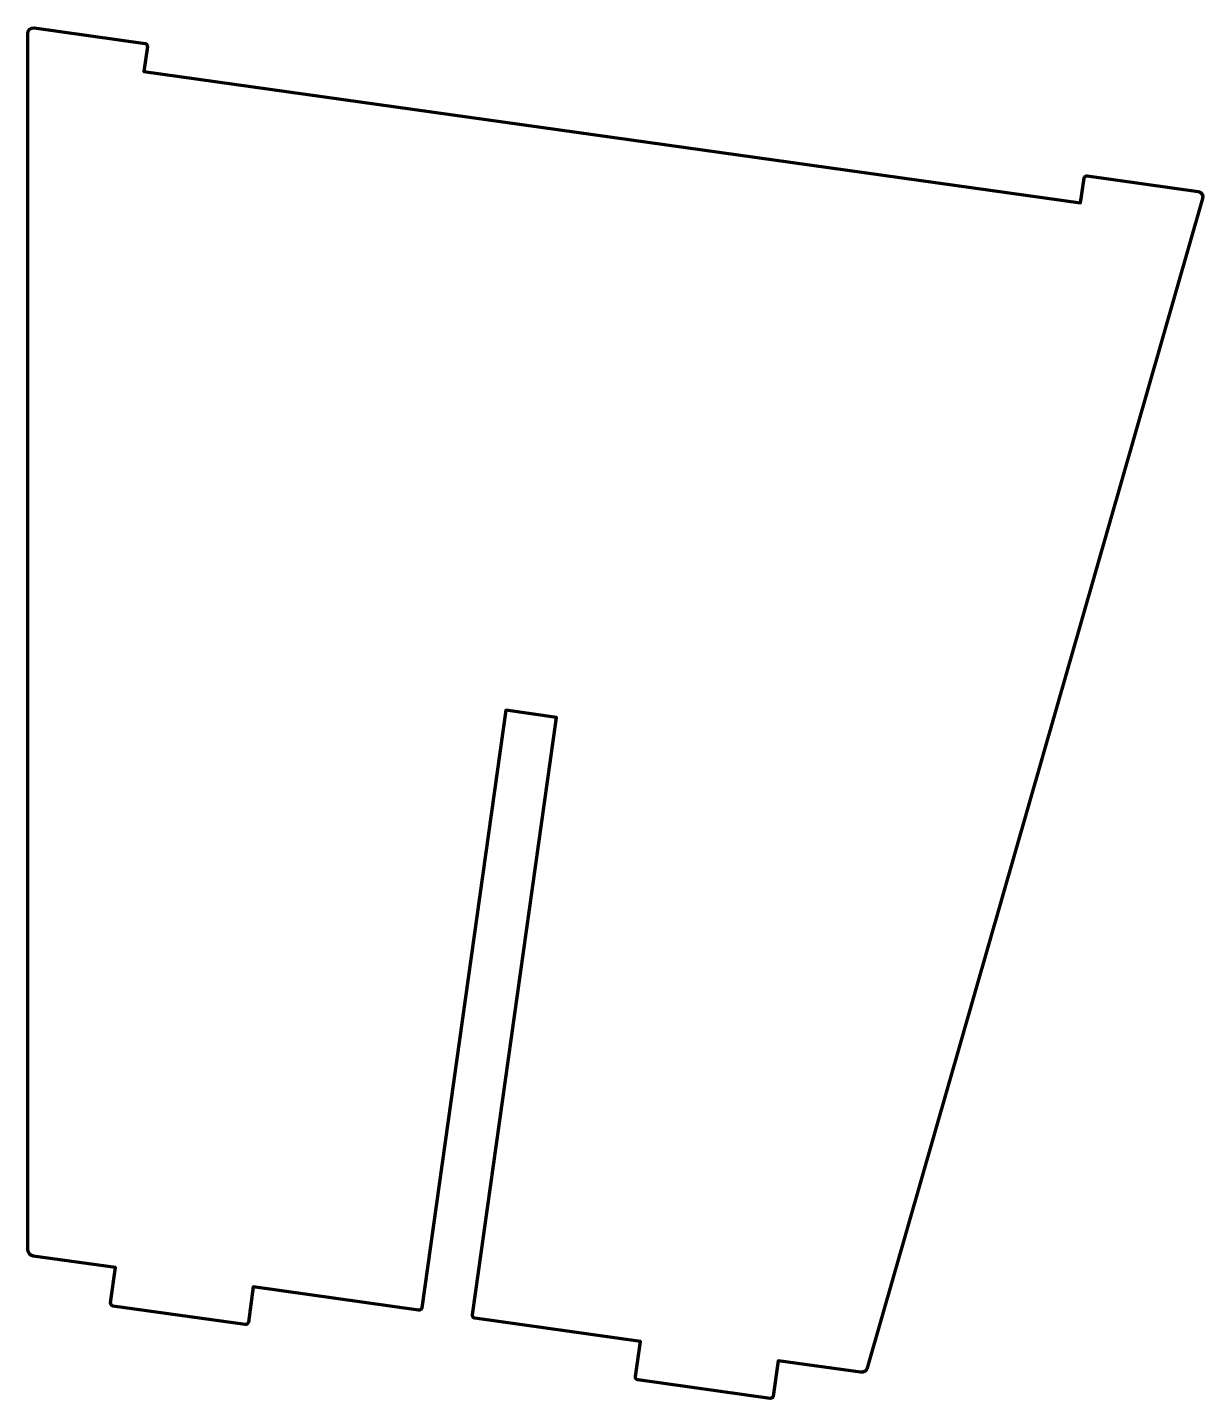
# Model space of a CAD drawing. Header units: inches. Extents: x 15.7 to 32.3, y -33.7 to -14.3.
import ezdxf

# ---------------------------------------------------------------- set-up
doc = ezdxf.new("R2010")
doc.units = ezdxf.units.IN
doc.header["$MEASUREMENT"] = 0
doc.layers.add('Outline', color=7, linetype='Continuous', lineweight=0)

msp = doc.modelspace()

# ---------------------------------------------------------------- linework, layer by layer
at = {"layer": 'Outline', "color": 250, "lineweight": 211, "true_color": 0x231f20}
msp.add_open_spline([(15.681, -14.374), (15.681, -14.374), (15.681, -16.851), (15.681, -16.851), (15.681, -16.851), (15.683, -16.851), (15.683, -16.851), (15.683, -16.851), (15.683, -31.582), (15.683, -31.582), (15.683, -31.582), (15.683, -31.582), (15.683, -31.582), (15.676, -31.63), (15.71, -31.675), (15.758, -31.681), (15.758, -31.681), (16.924, -31.845), (16.924, -31.845), (16.924, -31.845), (16.854, -32.345), (16.854, -32.345), (16.851, -32.366), (16.866, -32.386), (16.887, -32.389), (16.887, -32.389), (18.759, -32.652), (18.759, -32.652), (18.78, -32.655), (18.8, -32.64), (18.803, -32.619), (18.803, -32.619), (18.873, -32.119), (18.873, -32.119), (18.873, -32.119), (21.213, -32.448), (21.213, -32.448), (21.235, -32.451), (21.255, -32.436), (21.258, -32.415), (21.258, -32.415), (22.447, -23.956), (22.447, -23.956), (22.447, -23.956), (23.164, -24.057), (23.164, -24.057), (23.164, -24.057), (21.975, -32.515), (21.975, -32.515), (21.972, -32.537), (21.987, -32.557), (22.009, -32.56), (22.009, -32.56), (24.351, -32.889), (24.351, -32.889), (24.351, -32.889), (24.281, -33.389), (24.281, -33.389), (24.278, -33.41), (24.293, -33.43), (24.314, -33.433), (24.314, -33.433), (26.186, -33.696), (26.186, -33.696), (26.207, -33.699), (26.227, -33.684), (26.23, -33.663), (26.23, -33.663), (26.3, -33.163), (26.3, -33.163), (26.3, -33.163), (27.467, -33.327), (27.467, -33.327), (27.515, -33.334), (27.559, -33.3), (27.566, -33.252), (27.566, -33.252), (27.566, -33.252), (27.566, -33.252), (27.566, -33.252), (32.309, -16.711), (32.309, -16.711), (32.322, -16.665), (32.292, -16.618), (32.244, -16.612), (32.244, -16.612), (30.674, -16.391), (30.674, -16.391), (30.653, -16.388), (30.633, -16.403), (30.63, -16.424), (30.63, -16.424), (30.58, -16.775), (30.58, -16.775), (30.58, -16.775), (17.325, -14.912), (17.325, -14.912), (17.325, -14.912), (17.374, -14.561), (17.374, -14.561), (17.377, -14.54), (17.362, -14.52), (17.341, -14.517), (17.341, -14.517), (15.77, -14.296), (15.77, -14.296), (15.723, -14.29), (15.681, -14.326), (15.681, -14.374)], degree=3, knots=[0, 0, 0, 0, 1, 1, 1, 2, 2, 2, 3, 3, 3, 4, 4, 4, 5, 5, 5, 6, 6, 6, 7, 7, 7, 8, 8, 8, 9, 9, 9, 10, 10, 10, 11, 11, 11, 12, 12, 12, 13, 13, 13, 14, 14, 14, 15, 15, 15, 16, 16, 16, 17, 17, 17, 18, 18, 18, 19, 19, 19, 20, 20, 20, 21, 21, 21, 22, 22, 22, 23, 23, 23, 24, 24, 24, 25, 25, 25, 26, 26, 26, 27, 27, 27, 28, 28, 28, 29, 29, 29, 30, 30, 30, 31, 31, 31, 32, 32, 32, 33, 33, 33, 34, 34, 34, 35, 35, 35, 36, 36, 36, 36], dxfattribs=at)

doc.saveas('drawing.dxf')
